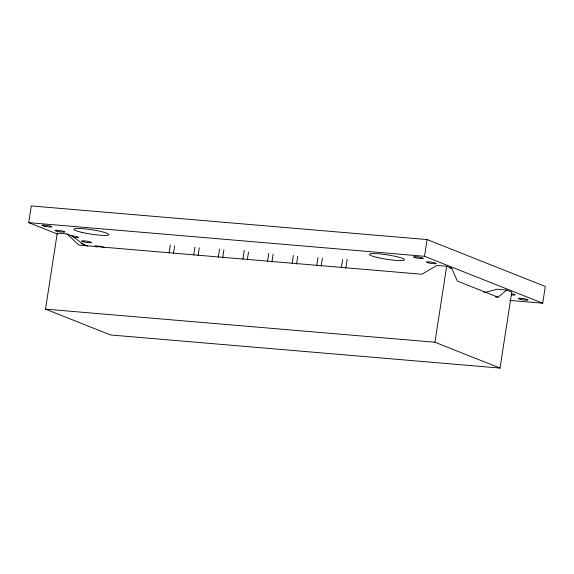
<?xml version="1.0" encoding="UTF-8"?>
<svg xmlns="http://www.w3.org/2000/svg" width="574" height="574" viewBox="0 0 574 574"><rect width="100%" height="100%" fill="white"/><g stroke="black" fill="none" stroke-linecap="round" stroke-linejoin="round"><path stroke-width="0.86" d="M57.831 234.214L28.7 222.647L31.29 205.93L427.099 239.573L545.3 286.476L542.71 303.194L509.655 300.389M485.037 292.467L497.012 289.231L506.706 290.057L511.786 292.073L500.026 368.07L110.61 334.972L45.511 309.135L57.278 233.144L66.964 233.962L72.051 235.986L85.526 245.808M169.079 252.912L170.306 244.99M173.448 253.6L174.675 245.679M193.696 255.007L194.916 247.085M198.066 255.695L199.293 247.774M218.307 257.102L219.533 249.173M222.683 257.791L223.91 249.862M242.924 259.19L244.287 250.386M247.301 259.878L248.528 251.957M267.541 261.285L268.768 253.364M271.918 261.974L273.145 254.052M292.159 263.38L293.386 255.452M296.536 264.069L297.762 256.14M316.776 265.468L318.003 257.547M321.153 266.157L322.38 258.235M341.394 267.563L342.621 259.642M345.77 268.252L347.134 259.448M542.71 303.194L424.509 256.291L427.099 239.573M500.026 368.07L434.927 342.24L446.687 266.243L437.001 265.418L421.883 274.25L78.99 245.105L66.964 233.962M495.455 296.995L498.038 297.217L506.706 290.057M28.7 222.647L424.509 256.291M450.016 268.108L451.774 268.259L457.349 281.073L498.038 297.217M45.511 309.135L434.927 342.24M446.687 266.243L451.774 268.259M81.142 243.462L87.8 246.103M71.312 235.727A4.979 0.624 8.8 0 1 78.401 237.227A4.979 0.624 8.8 0 1 73.4 237.234M96.805 247.014A4.979 0.624 8.8 0 1 95.815 246.763M95.076 246.511A4.979 0.624 8.8 0 1 98.355 246.103A4.979 0.624 8.8 0 1 104.353 247.659M511.728 293.709A4.979 0.624 8.8 0 1 515.187 294.864A4.979 0.624 8.8 0 1 511.348 294.871M483.767 292.037A17.715 2.217 8.8 0 1 485.482 292.381M44.349 226.206A4.979 0.624 8.8 0 0 51.904 226.845A4.979 0.624 8.8 0 0 44.693 225.159A4.979 0.624 8.8 0 0 44.349 226.206M57.264 231.329A4.979 0.624 8.8 0 0 64.819 231.968A4.979 0.624 8.8 0 0 57.608 230.289A4.979 0.624 8.8 0 0 57.264 231.329M83.883 241.891A4.979 0.624 8.8 0 0 91.438 242.537A4.979 0.624 8.8 0 0 84.227 240.85A4.979 0.624 8.8 0 0 83.883 241.891M520.553 299.348A4.979 0.624 8.8 0 0 528.102 299.987A4.979 0.624 8.8 0 0 520.898 298.308A4.979 0.624 8.8 0 0 520.553 299.348M428.699 262.899A4.979 0.624 8.8 0 0 436.254 263.545A4.979 0.624 8.8 0 0 429.043 261.859A4.979 0.624 8.8 0 0 428.699 262.899M415.784 257.776A4.979 0.624 8.8 0 0 423.339 258.415A4.979 0.624 8.8 0 0 416.128 256.736A4.979 0.624 8.8 0 0 415.784 257.776M82.053 232.413A17.715 2.217 8.8 0 0 108.909 234.694A17.715 2.217 8.8 0 0 83.28 228.71A17.715 2.217 8.8 0 0 82.053 232.413M377.649 257.539A17.715 2.217 8.8 0 0 404.512 259.821A17.715 2.217 8.8 0 0 378.876 253.837A17.715 2.217 8.8 0 0 377.649 257.539"/></g></svg>
